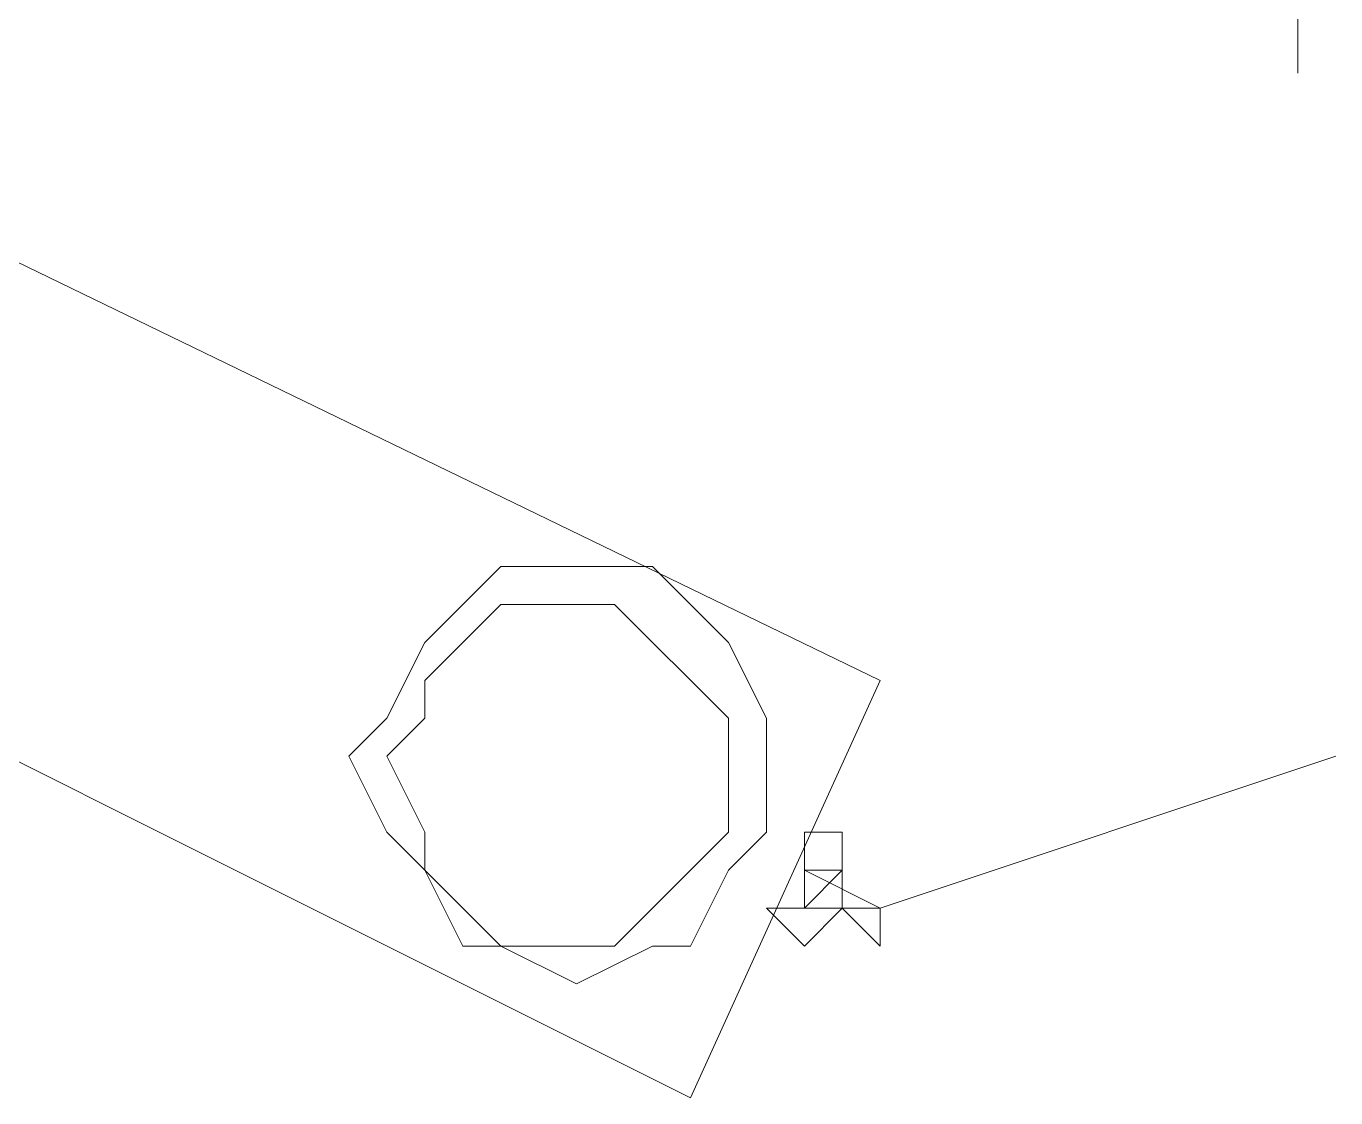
# Model space of a CAD drawing. Header units: millimetres. Extents: x -1005 to 291095, y -4225 to 50669.
# Drawn here: x 4471 to 6847, y 14578 to 16523 of the extents above; entities that cross this region are included whole.
import ezdxf

# ---------------------------------------------------------------- set-up
doc = ezdxf.new("R2010")
doc.units = ezdxf.units.MM
doc.layers.add('PDF_Geomertry', color=7, linetype='Continuous')

msp = doc.modelspace()

# ---------------------------------------------------------------- linework, layer by layer
at = {"layer": 'PDF_Geomertry', "lineweight": 5}
for points in [[(6778.2, 16851.2), (6778.2, 16437.9)], [(6020.6, 14922.7), (6847.1, 15198.2)], [(5951.7, 14922.7), (6020.6, 14853.8), (6020.6, 14922.7), (5882.8, 14991.6), (5882.8, 15060.4), (5951.7, 15060.4), (5951.7, 14922.7), (5882.8, 14853.8), (5814, 14922.7), (5882.8, 14922.7), (5951.7, 14922.7), (5951.7, 14991.6), (5882.8, 14991.6)], [(6020.6, 14853.8), (6020.6, 14922.7), (5951.7, 14922.7), (5951.7, 14991.6), (5882.8, 14991.6), (5882.8, 14922.7), (5951.7, 14922.7), (5951.7, 14922.7)]]:
    msp.add_lwpolyline(points, dxfattribs=at)
for points in [[(3747.7, 16437.9), (3472.2, 15680.3), (5676.2, 14578.3), (6020.6, 15335.9), (3747.7, 16437.9)], [(5814, 15198.2), (5814, 15267), (5745.1, 15404.8), (5607.3, 15542.6), (5331.8, 15542.6), (5194.1, 15404.8), (5125.2, 15267), (5056.3, 15198.2), (5125.2, 15060.4), (5194.1, 14991.6), (5263, 14853.8), (5331.8, 14853.8), (5469.6, 14784.9), (5607.3, 14853.8), (5676.2, 14853.8), (5745.1, 14991.6), (5814, 15060.4), (5814, 15198.2)], [(5745.1, 15198.2), (5745.1, 15267), (5538.4, 15473.7), (5331.8, 15473.7), (5194.1, 15335.9), (5194.1, 15267), (5125.2, 15198.2), (5194.1, 15060.4), (5194.1, 14991.6), (5331.8, 14853.8), (5538.4, 14853.8), (5745.1, 15060.4), (5745.1, 15198.2)], [(5951.7, 14922.7), (5951.7, 14991.6), (5882.8, 14922.7), (5951.7, 14922.7)]]:
    msp.add_lwpolyline(points, close=True, dxfattribs=at)

doc.saveas('drawing.dxf')
